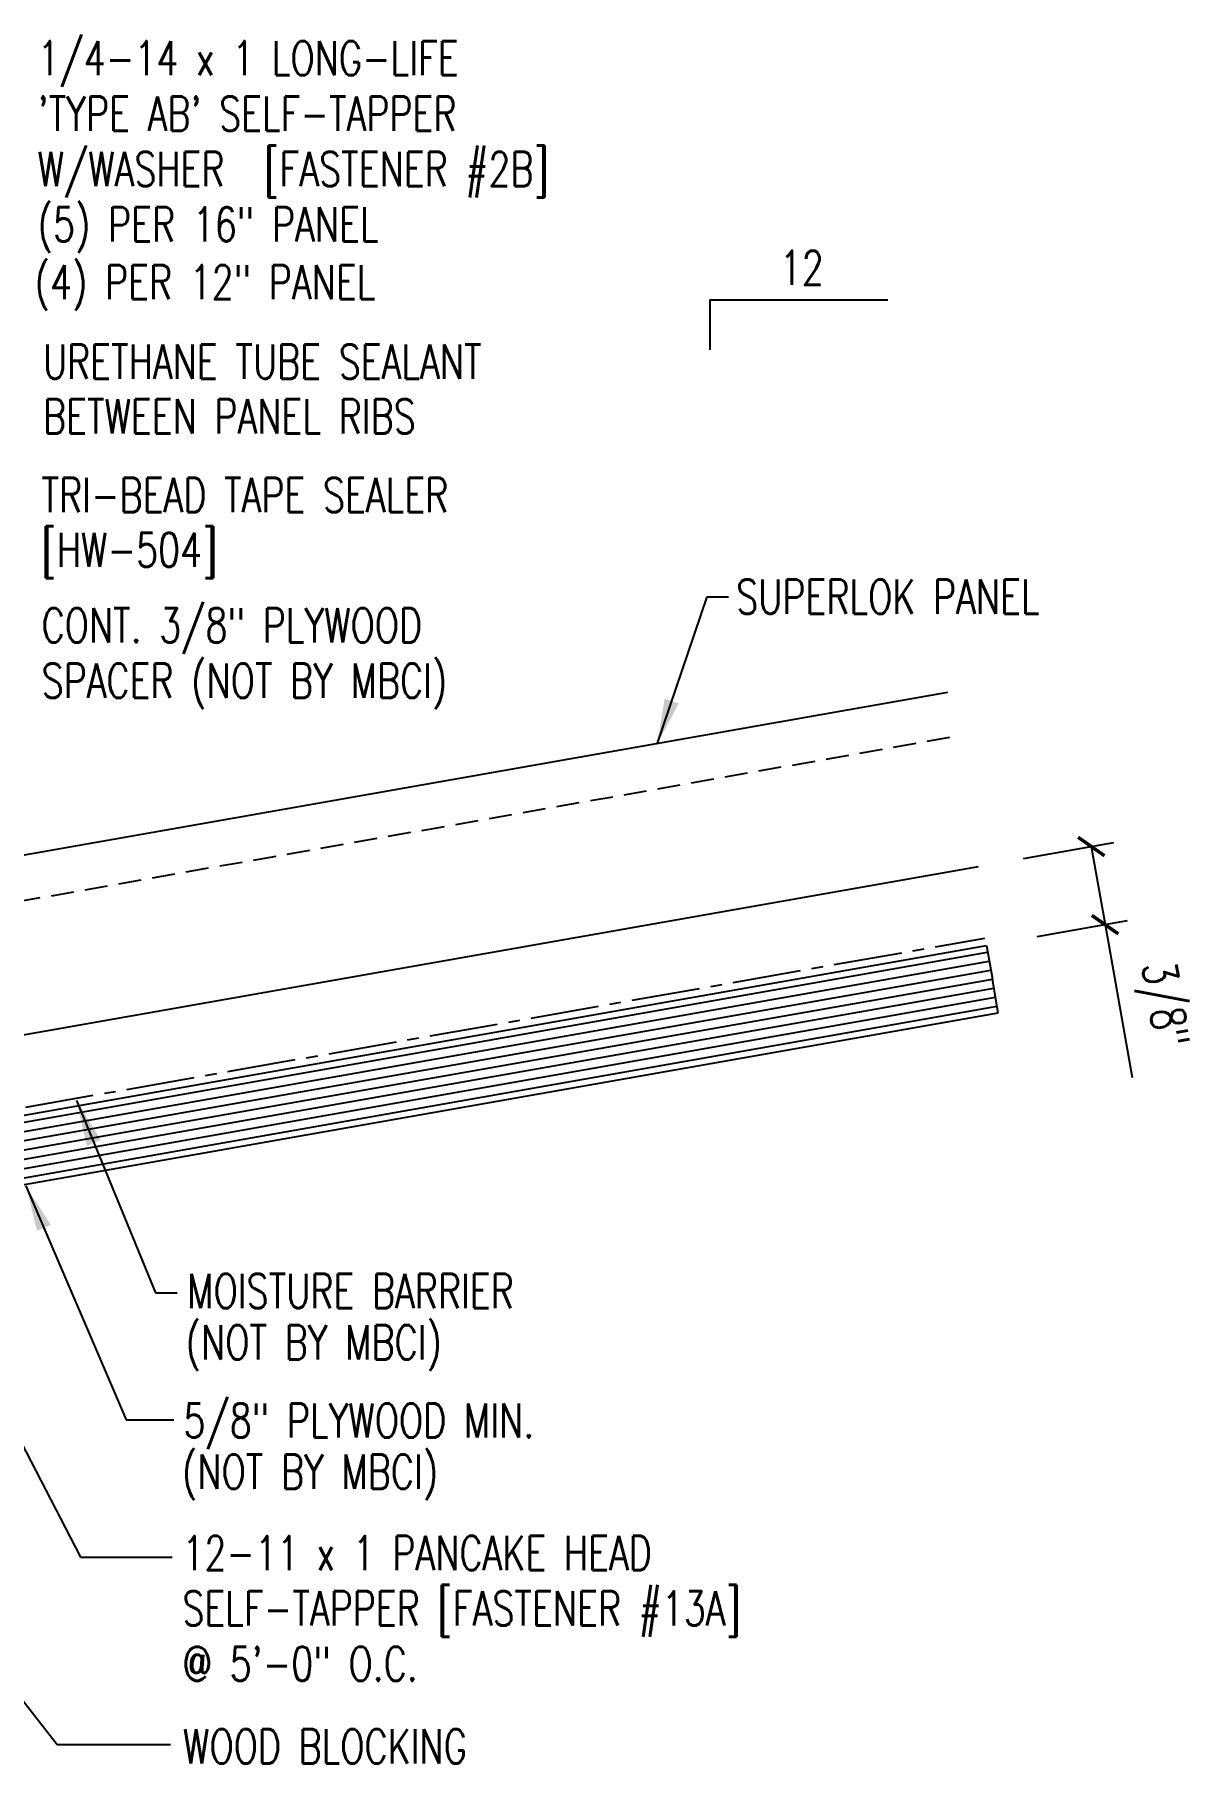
# Model space of a CAD drawing. Header units: inches. Extents: x 1.1 to 40.5, y 6.9 to 56.6.
# Drawn here: x 27.84 to 40.5, y 17.27 to 36.23 of the extents above; entities that cross this region are included whole.
import ezdxf
from ezdxf.enums import TextEntityAlignment as Align

# ---------------------------------------------------------------- set-up
doc = ezdxf.new("R2010")
doc.units = ezdxf.units.IN
doc.header["$MEASUREMENT"] = 0
doc.linetypes.add('CENTER2', pattern=[1.125, 0.75, -0.125, 0.125, -0.125])
doc.linetypes.add('HIDDEN2', pattern=[0.1875, 0.125, -0.0625])
for name, color, linetype in [('BARRIER', 253, 'CENTER2'), ('FASTENER', 9, 'Continuous'), ('MARK', 1, 'Continuous'), ('PANEL', 11, 'Continuous'), ('TEXT', 2, 'Continuous'), ('WOOD', 3, 'Continuous')]:
    doc.layers.add(name, color=color, linetype=linetype)
doc.styles.add('TEXT', font='SIMPLEX', dxfattribs={"width": 0.75, "height": 6})
doc.styles.add('TEXT1', font='ROMANS.shx', dxfattribs={"width": 0.75, "height": 0.375})
doc.dimstyles.new('DETAIL$7', dxfattribs={"dimscale": 4, "dimtxt": 6, "dimasz": 0.125, "dimexe": 0.0625, "dimexo": 0.125, "dimgap": 0.0625, "dimtad": 1, "dimdec": 5, "dimzin": 3, "dimdsep": 46, "dimlunit": 4, "dimtxsty": 'TEXT', "dimblk": 'ARCHTICK', "dimcen": 0.0625, "dimclrd": 7, "dimclre": 7, "dimclrt": 2, "dimadec": 0, "dimazin": 0, "dimtfac": 0.666667, "dimtdec": 5, "dimtmove": 0, "dimatfit": 3, "dimfxl": 0, "dimfrac": 2, "dimtolj": 1, "dimtzin": 3, "dimarcsym": 0})

# ---------------------------------------------------------------- blocks, each defined once
blk = doc.blocks.new('_ArchTick')
at = {"color": 0, "linetype": 'ByBlock', "const_width": 0.15}
blk.add_lwpolyline([(-0.5, -0.5), (0.5, 0.5)], dxfattribs=at)
blk = doc.blocks.new('A$C3D0C556B')
at = {"layer": 'WOOD'}
for p, q in [((0, 1.523), (4.389, 3.82)), ((0, 3.046), (4.389, 3.82)), ((4.91, 0.866), (4.389, 3.82)), ((0, 3.046), (0, 0)), ((0, 3.046), (4.649, 2.343)), ((4.649, 2.343), (0, 0)), ((0, 1.523), (4.649, 2.343)), ((4.91, 0.866), (0, 1.523)), ((0, 0), (4.91, 0.866))]:
    blk.add_line(p, q, dxfattribs=at)
blk = doc.blocks.new('FD-F2b')
at = {"layer": 'TEXT', "style": 'TEXT1', "width": 0.75}
for s, p in [('1/4-14 x 1 LONG-LIFE', (0.0047, -0.0408)), ("'TYPE AB' SELF-TAPPER", (0.0047, -0.1926)), ('W/WASHER', (0.0047, -0.3444)), ('[FASTENER #2B]', (0.6255, -0.3444))]:
    blk.add_text(s, height=0.09375, dxfattribs=at).set_placement(p)
blk.add_attdef('(QUANTITY)', (0.0047, -0.4962), '', height=0.0938, dxfattribs=at)
at = {"layer": 'TEXT', "style": 'TEXT1', "flags": 1}
for tag, p in [('Color', (0.0199, -0.7145)), ('Calc', (0.0199, -0.7145)), ('Opt1', (0.0199, -0.7145)), ('Opt2', (0.0199, -0.7145)), ('Opt3', (0.0199, -0.7145)), ('Description', (0.0199, -0.7145)), ('Multiple', (0.0199, -0.7145)), ('Part', (0.0199, -0.7145)), ('Spare1', (0.0199, -0.902)), ('Spare2', (0.0199, -0.902)), ('Spare3', (0.0199, -0.902)), ('Spare4', (0.0199, -0.902)), ('Spare5', (0.0199, -0.902)), ('Spare6', (0.0199, -0.902)), ('Spare7', (0.0199, -0.902)), ('Spare8', (0.0199, -0.902)), ('Spare9', (0.0199, -0.902)), ('Spare10', (0.0199, -0.902))]:
    blk.add_attdef(tag, p, '', height=0.0938, dxfattribs=at)
blk = doc.blocks.new('slopl1')
at = {"layer": 'MARK', "color": 6}
blk.add_lwpolyline([(0, 0), (0, 0.1368), (0.4871, 0.1368)], dxfattribs=at)
at = {"layer": 'MARK', "color": 2, "style": 'TEXT1', "width": 0.75}
blk.add_text('12', height=0.09375, dxfattribs=at).set_placement((0.1909, 0.1779))
blk.add_attdef('SLOPL1', text='', height=0.0938, dxfattribs=at).set_placement((-0.0549, 0.0243), align=Align.RIGHT)
blk = doc.blocks.new('dsc-HW-504')
at = {"layer": 'TEXT', "style": 'TEXT1', "width": 0.75}
for s, p in [('TRI-BEAD TAPE SEALER', (0, 0)), ('[HW-504]', (0, -0.6))]:
    blk.add_text(s, height=0.375, dxfattribs=at).set_placement(p)
at = {"layer": 'TEXT', "style": 'TEXT1', "flags": 1}
for tag, p in [('COLOR', (0, -1.2)), ('CALC', (0, -1.2)), ('OPT1', (0, -1.2)), ('OPT2', (0, -1.2)), ('OPT3', (0, -1.2)), ('GAGE', (0, -1.2)), ('SHPLN', (0, -1.2)), ('PART', (0, -1.2)), ('DESCRIPTION', (0, -1.2)), ('MULTIPLE', (0, -1.2)), ('SPARE1', (0, -1.8)), ('SPARE2', (0, -1.8)), ('SPARE3', (0, -1.8)), ('SPARE4', (0, -1.8)), ('SPARE5', (0, -1.8)), ('SPARE6', (0, -1.8)), ('SPARE7', (0, -1.8)), ('SPARE8', (0, -1.8)), ('SPARE9', (0, -1.8)), ('SPARE10', (0, -1.8))]:
    blk.add_attdef(tag, p, '', height=0.375, dxfattribs=at)
blk = doc.blocks.new('FD-F13A')
at = {"layer": 'TEXT', "style": 'TEXT1', "width": 0.75}
for s, p in [('12-11 x 1 PANCAKE HEAD', (0.0047, -0.0408)), ('SELF-TAPPER [FASTENER #13A]', (0.0047, -0.1926))]:
    blk.add_text(s, height=0.09375, dxfattribs=at).set_placement(p)
blk.add_attdef('(QUANTITY)', (0.0047, -0.3444), '', height=0.0938, dxfattribs=at)

msp = doc.modelspace()

# ---------------------------------------------------------------- linework, layer by layer
at = {"color": 7}
for p, q in [((38.68458, 27.19495), (39.67505, 27.36959)), ((39.42884, 27.32618), (39.57984, 26.46984)), ((38.83558, 26.33861), (39.82604, 26.51325)), ((39.57984, 26.46984), (39.8752, 24.79479))]:
    msp.add_line(p, q, dxfattribs=at)
at = {"layer": 'BARRIER'}
msp.add_line((27.74829, 24.46845), (38.26094, 26.32211), dxfattribs=at)
at = {"layer": 'PANEL'}
msp.add_line((18.3419, 25.57791), (37.8553, 29.01865), dxfattribs=at)
at = {"layer": 'PANEL', "color": 8, "linetype": 'HIDDEN2', "ltscale": 2}
msp.add_line((18.42721, 25.09407), (37.94061, 28.53481), dxfattribs=at)
at = {"layer": 'PANEL'}
msp.add_lwpolyline([(18.67878, 23.66738), (38.19218, 27.10812)], dxfattribs=at)
at = {"layer": 'WOOD', "color": 3, "linetype": 'CONTINUOUS'}
for p, q in [((24.08483, 23.73765), (38.279, 26.24047)), ((38.279, 26.24047), (38.34412, 25.87116)), ((38.40924, 25.50186), (38.34412, 25.87116)), ((24.21506, 22.99905), (38.40924, 25.50186))]:
    msp.add_line(p, q, dxfattribs=at)
at = {"layer": 'WOOD', "color": 9, "linetype": 'CONTINUOUS'}
for p, q in [((24.09785, 23.66379), (38.29203, 26.16661)), ((24.11522, 23.56531), (38.30939, 26.06813)), ((24.13258, 23.46683), (38.32676, 25.96965)), ((24.14995, 23.36835), (38.34412, 25.87116)), ((24.16731, 23.26987), (38.36149, 25.77268)), ((24.18468, 23.17139), (38.37885, 25.6742)), ((24.20204, 23.07291), (38.39621, 25.57572))]:
    msp.add_line(p, q, dxfattribs=at)

# ---------------------------------------------------------------- block references
at = {"color": 7, "xscale": 0.25, "yscale": 0.25, "zscale": 0.25}
for p, rotation in [((39.42884, 27.32618), 100.0000000000001), ((39.57984, 26.46984), 280.0000000000001)]:
    msp.add_blockref('_ArchTick', p, dxfattribs=dict(at, rotation=rotation))
at = {"layer": 'FASTENER', "xscale": -1, "rotation": 99.99999999999987}
msp.add_blockref('A$C3D0C556B', (27.21506, 23.52803), dxfattribs=at)
at = {"layer": 'MARK', "xscale": 4, "yscale": 4, "zscale": 4}
msp.add_blockref('slopl1', (35.25073, 32.77148), dxfattribs=at)
at = {"layer": 'TEXT', "xscale": 4, "yscale": 4, "zscale": 4}
for name, p, values in [('FD-F2b', (27.85917, 35.94433), {'(QUANTITY)': '(5) PER 16" PANEL'}), ('FD-F13A', (29.44591, 19.55613), {'(QUANTITY)': '@ 5\'-0" O.C.'})]:
    msp.add_blockref(name, p, dxfattribs=at).add_auto_attribs(values)
at = {"layer": 'TEXT'}
msp.add_blockref('dsc-HW-504', (27.92046, 30.99134), dxfattribs=at)

# ---------------------------------------------------------------- texts
at = {"color": 2, "insert": (40.18502, 25.58606), "char_height": 0.375, "attachment_point": 5, "rotation": 280, "style": 'TEXT1'}
msp.add_mtext('\\A1;3/8"', dxfattribs=at)
at = {"layer": 'TEXT', "style": 'TEXT1', "width": 0.75}
for s, p in [('(4) PER 12" PANEL', (27.84541, 33.32592)), ('URETHANE TUBE SEALANT', (27.93632, 32.45469)), ('BETWEEN PANEL RIBS', (27.93632, 31.85469)), ('SUPERLOK PANEL', (35.53624, 29.87717)), ('CONT. 3/8" PLYWOOD', (27.92196, 29.56325)), ('SPACER (NOT BY MBCI)', (27.92196, 28.95611)), ('MOISTURE BARRIER', (29.51819, 22.26481)), ('(NOT BY MBCI)', (29.5017, 21.70392)), ('5/8" PLYWOOD MIN.', (29.47724, 20.84568)), ('(NOT BY MBCI)', (29.46074, 20.2848)), ('WOOD BLOCKING', (29.47286, 17.27387))]:
    msp.add_text(s, height=0.375, dxfattribs=at).set_placement(p)

# ---------------------------------------------------------------- leaders
for points in [[(28.30364, 24.53995), (29.16953, 22.43469), (29.40674, 22.43469)], [(26.17991, 23.71499), (28.34841, 19.53516), (29.352, 19.53516)], [(27.74958, 23.60496), (28.85021, 21.03964), (29.37024, 21.03964)], [(27.21506, 18.60292), (28.0926, 17.48126), (29.33339, 17.48126)]]:
    msp.add_leader(points, dimstyle='DETAIL$7')
at = {"layer": 'TEXT'}
msp.add_leader([(34.66841, 28.44762), (35.21804, 30.06467), (35.44993, 30.06467)], dimstyle='DETAIL$7', dxfattribs=at)

doc.saveas('drawing.dxf')
